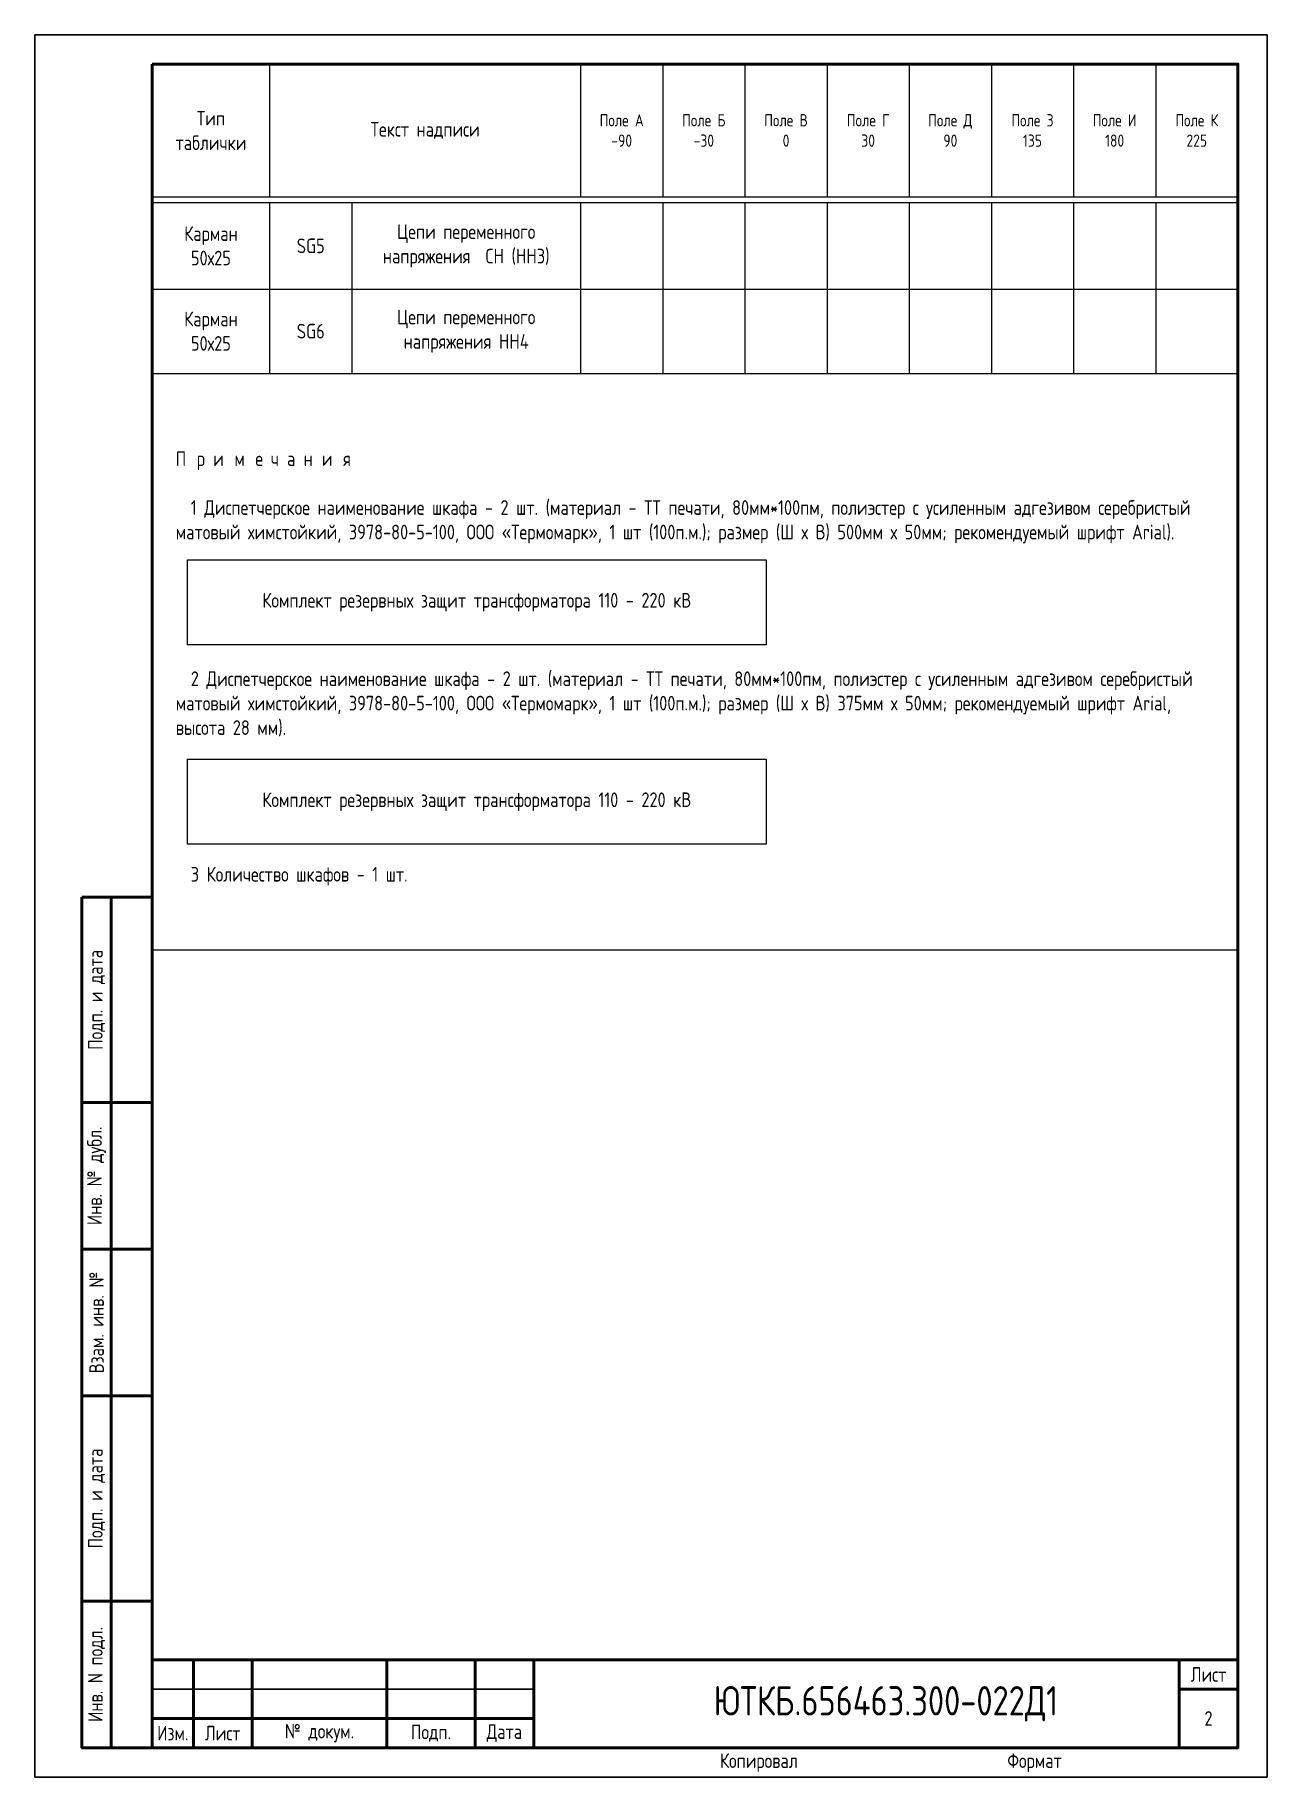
# Paper-space layout 'A4-3' of a CAD drawing. Header units: millimetres. Extents: x -322 to -204, y 22 to 188.
# The model-space entities are those that its viewports show. They can reach past a viewport. Long polylines and large blocks are cut down to what shows.
import ezdxf

# ---------------------------------------------------------------- set-up
doc = ezdxf.new("R2010")
doc.units = ezdxf.units.MM
doc.styles.add('Gost_type_A', font='GOST_A.TTF')

# ---------------------------------------------------------------- blocks, each defined once
blk = doc.blocks.new('Формат_А4')
blk.add_lwpolyline([(0, 297), (0, 0), (-210, 0), (-210, 297)], close=True)
at = {"lineweight": 50}
blk.add_lwpolyline([(-190, 292), (-5, 292), (-5, 5), (-190, 5)], close=True, dxfattribs=at)
blk = doc.blocks.new('*T24')
at = {"color": 0, "linetype": 'ByBlock', "lineweight": -2, "transparency": 16777216}
for p, q in [((0, 0), (185, 0)), ((0, 0), (0, -241.72)), ((20, 0), (20, -22.61)), ((73, 0), (73, -22.61)), ((87, 0), (87, -22.61)), ((101, 0), (101, -22.61)), ((115, 0), (115, -22.61)), ((129, 0), (129, -22.61)), ((143, 0), (143, -22.61)), ((157, 0), (157, -22.61)), ((171, 0), (171, -22.61)), ((185, 0), (185, -241.72)), ((210, 0), (395, 0)), ((210, 0), (210, -52.71)), ((230, 0), (230, -22.61)), ((283, 0), (283, -22.61)), ((297, 0), (297, -22.61)), ((311, 0), (311, -22.61)), ((325, 0), (325, -22.61)), ((339, 0), (339, -22.61)), ((353, 0), (353, -22.61)), ((367, 0), (367, -22.61)), ((381, 0), (381, -22.61)), ((395, 0), (395, -52.71)), ((0, -22.61), (185, -22.61)), ((0, -23.61), (185, -23.61)), ((20, -23.61), (20, -241.72)), ((34, -23.61), (34, -241.72)), ((73, -23.61), (73, -241.72)), ((87, -23.61), (87, -241.72)), ((101, -23.61), (101, -241.72)), ((115, -23.61), (115, -241.72)), ((129, -23.61), (129, -241.72)), ((143, -23.61), (143, -241.72)), ((157, -23.61), (157, -241.72)), ((171, -23.61), (171, -241.72)), ((210, -22.61), (395, -22.61)), ((210, -23.61), (395, -23.61)), ((230, -23.61), (230, -52.71)), ((244, -23.61), (244, -52.71)), ((283, -23.61), (283, -52.71)), ((297, -23.61), (297, -52.71)), ((311, -23.61), (311, -52.71)), ((325, -23.61), (325, -52.71)), ((339, -23.61), (339, -52.71)), ((353, -23.61), (353, -52.71)), ((367, -23.61), (367, -52.71)), ((381, -23.61), (381, -52.71)), ((0, -33.28), (185, -33.28)), ((210, -38.34), (395, -38.34)), ((0, -42.95), (185, -42.95)), ((0, -52.62), (185, -52.62)), ((210, -52.71), (395, -52.71)), ((0, -62.64), (185, -62.64)), ((0, -72.31), (185, -72.31)), ((0, -82.7), (185, -82.7)), ((0, -93.08), (185, -93.08)), ((0, -103.46), (185, -103.46)), ((0, -113.85), (185, -113.85)), ((0, -124.23), (185, -124.23)), ((0, -134.61), (185, -134.61)), ((0, -145), (185, -145)), ((0, -155.38), (185, -155.38)), ((0, -165.76), (185, -165.76)), ((0, -176.15), (185, -176.15)), ((0, -186.53), (185, -186.53)), ((0, -196.91), (185, -196.91)), ((0, -206.58), (185, -206.58)), ((0, -216.97), (185, -216.97)), ((0, -227.53), (185, -227.53)), ((0, -241.72), (185, -241.72))]:
    blk.add_line(p, q, dxfattribs=at)
at = {"color": 0, "transparency": 16777216, "char_height": 2.5, "attachment_point": 5, "style": 'Gost_type_A'}
for s, insert, width in [('Тип таблички', (10, -11.3), 17), ('{\\H0.83333x;\\C256;Поле А \\P-90}', (80, -11.3), 11), ('{\\H0.83333x;\\C256;Поле Б\\P-30}', (94, -11.3), 11), ('{\\H0.83333x;\\C256;Поле В\\P0}', (108, -11.3), 11), ('{\\H0.83333x;\\C256;Поле Г\\P30}', (122, -11.3), 11), ('{\\H0.83333x;\\C256;Поле Д\\P90}', (136, -11.3), 11), ('{\\H0.83333x;\\C256;Поле З\\P135}', (150, -11.3), 11), ('{\\H0.83333x;\\C256;Поле И\\P180}', (164, -11.3), 11), ('{\\H0.83333x;\\C256;Поле К\\P225}', (178, -11.3), 11), ('Тип таблички', (220, -11.3), 17), ('{\\H0.83333x;\\C256;Поле А \\P-90}', (290, -11.3), 11), ('{\\H0.83333x;\\C256;Поле Б\\P-30}', (304, -11.3), 11), ('{\\H0.83333x;\\C256;Поле В\\P0}', (318, -11.3), 11), ('{\\H0.83333x;\\C256;Поле Г\\P30}', (332, -11.3), 11), ('{\\H0.83333x;\\C256;Поле Д\\P90}', (346, -11.3), 11), ('{\\H0.83333x;\\C256;Поле З\\P135}', (360, -11.3), 11), ('{\\H0.83333x;\\C256;Поле И\\P180}', (374, -11.3), 11), ('{\\H0.83333x;\\C256;Поле К\\P225}', (388, -11.3), 11), ('Текст надписи', (46.5, -11.3), 50), ('Текст надписи', (256.5, -11.3), 50), ('Карман\\P50х25', (10, -28.44), 17), ('A1', (27, -28.44), 11), ('ИЭУ', (53.5, -28.44), 36), ('Карман\\P50х25', (220, -30.97), 17), ('{\\C256;Цепи переменного напряжения  СН (НН3) }', (263.5, -30.97), 36), ('SG5', (237, -30.97), 11), ('Карман\\P50х25', (10, -38.11), 17), ('A1.1', (27, -38.11), 11), ('ИЧМ ИЭУ', (53.5, -38.11), 36), ('Карман\\P50х25', (10, -47.78), 17), ('Карман\\P50х25', (220, -45.52), 17), ('SG6', (237, -45.52), 11), ('{\\C256;Цепи переменного напряжения НН4}', (263.5, -45.52), 36), ('HL1', (27, -47.78), 11), ('Вызов', (53.5, -47.78), 36), ('Карман\\P50х25', (10, -57.63), 17), ('SA1', (27, -57.63), 11), ('Действие на отключение\\PВ (В1) ВН', (53.5, -57.63), 36), ('Карман\\P50х25', (10, -67.48), 17), ('SA2', (27, -67.48), 11), ('Пуск УРОВ В (В1) ВН', (53.5, -67.48), 36), ('Карман\\P50х25', (10, -77.51), 17), ('Действие на отключение\\PОВ (В2) ВН', (53.5, -77.51), 36), ('SA3', (27, -77.51), 11), ('Карман\\P50х25', (10, -87.89), 17), ('Пуск УРОВ ОВ (В2) ВН', (53.5, -87.89), 36), ('SA4', (27, -87.89), 11), ('Карман\\P50х25', (10, -98.27), 17), ('Действие на отключение\\PНН (НН1)', (53.5, -98.27), 36), ('SA5', (27, -98.27), 11), ('Карман\\P50х25', (10, -108.66), 17), ('Пуск УРОВ НН (НН1)', (53.5, -108.66), 36), ('SA6', (27, -108.66), 11), ('Карман\\P50х25', (10, -119.04), 17), ('Действие на отключение\\PНН2', (53.5, -119.04), 36), ('SA7', (27, -119.04), 11), ('Карман\\P50х25', (10, -129.42), 17), ('SA8', (27, -129.42), 11), ('Пуск УРОВ НН2', (53.5, -129.42), 36), ('Карман\\P50х25', (10, -139.81), 17), ('Действие на отключение\\PCН (НН3)', (53.5, -139.81), 36), ('SA9', (27, -139.81), 11), ('Карман\\P50х25', (10, -150.19), 17), ('Действие на отключение\\PНН4', (53.5, -150.19), 36), ('SA10', (27, -150.19), 11), ('Карман\\P50х25', (10, -160.57), 17), ('Действие на отключение\\Pсмежного трансформатора', (53.5, -160.57), 36), ('SA11', (27, -160.57), 11), ('Карман\\P50х25', (10, -170.96), 17), ('Действие на отключение\\PСВ ВН', (53.5, -170.96), 36), ('SA12', (27, -170.96), 11), ('Карман\\P50х25', (10, -181.34), 17), ('Действие на отключение\\PШСВ ВН', (53.5, -181.34), 36), ('SA13', (27, -181.34), 11), ('Карман\\P50х25', (10, -191.72), 17), ('Действие на отключение\\PСВ CН', (53.5, -191.72), 36), ('SA14', (27, -191.72), 11), ('Карман\\P50х25', (10, -201.75), 17), ('Цепи переменного тока \\PВН', (53.5, -201.75), 36), ('SG1', (27, -201.75), 11), ('Карман\\P50х25', (10, -211.78), 17), ('SG2', (27, -211.78), 11), ('Цепи переменного тока \\PСН', (53.5, -211.78), 36), ('Карман\\P50х25', (10, -222.25), 17), ('{\\C256;Цепи переменного напряжения  НН1 (НН)}', (53.5, -222.25), 36), ('SG3', (27, -222.25), 11), ('Карман\\P50х25', (10, -234.63), 17), ('{\\C256;Цепи переменного напряжения НН2}', (53.5, -234.63), 36), ('SG4', (27, -234.63), 11)]:
    blk.add_mtext(s, dxfattribs=dict(at, insert=insert, width=width))
blk = doc.blocks.new('Штамп левый нижний')
at = {"lineweight": 50}
for points in [[(-12, 145), (-7, 145), (-7, 110), (-12, 110)], [(-7, 145), (0, 145), (0, 110), (-7, 110)], [(-12, 110), (-7, 110), (-7, 85), (-12, 85)], [(-7, 110), (0, 110), (0, 85), (-7, 85)], [(-12, 85), (-7, 85), (-7, 60), (-12, 60)], [(-7, 85), (0, 85), (0, 60), (-7, 60)], [(-12, 60), (-7, 60), (-7, 25), (-12, 25)], [(-7, 60), (0, 60), (0, 25), (-7, 25)], [(-12, 25), (-7, 25), (-7, 0), (-12, 0)], [(-7, 25), (0, 25), (0, 0), (-7, 0)]]:
    blk.add_lwpolyline(points, close=True, dxfattribs=at)
at = {"char_height": 2.5, "attachment_point": 5, "rotation": 90, "style": 'Gost_type_A'}
for s, insert, width in [('Подп. и дата', (-9.5, 127.5), 35), ('Инв. № дубл.', (-9.5, 97.5), 25), ('Взам. инв. №', (-9.5, 72.5), 25), ('Подп. и дата', (-9.5, 42.5), 35), ('Инв. N подл.', (-9.5, 12.5), 25)]:
    blk.add_mtext(s, dxfattribs=dict(at, insert=insert, width=width))
blk = doc.blocks.new('Штамп малый нижний')
at = {"lineweight": 50}
for points in [[(-185, 15), (-178, 15), (-178, 5), (-185, 5)], [(-178, 15), (-168, 15), (-168, 5), (-178, 5)], [(-168, 15), (-145, 15), (-145, 5), (-168, 5)], [(-145, 15), (-130, 15), (-130, 5), (-145, 5)], [(-130, 15), (-120, 15), (-120, 5), (-130, 5)], [(-120, 15), (-10, 15), (-10, 0), (-120, 0)], [(-10, 15), (0, 15), (0, 10), (-10, 10)], [(-10, 10), (0, 10), (0, 0), (-10, 0)], [(-185, 5), (-178, 5), (-178, 0), (-185, 0)], [(-178, 5), (-168, 5), (-168, 0), (-178, 0)], [(-168, 5), (-145, 5), (-145, 0), (-168, 0)], [(-145, 5), (-130, 5), (-130, 0), (-145, 0)], [(-130, 5), (-120, 5), (-120, 0), (-130, 0)]]:
    blk.add_lwpolyline(points, close=True, dxfattribs=at)
for points in [[(-185, 15), (-178, 15), (-178, 10), (-185, 10)], [(-178, 15), (-168, 15), (-168, 10), (-178, 10)], [(-168, 15), (-145, 15), (-145, 10), (-168, 10)], [(-145, 15), (-130, 15), (-130, 10), (-145, 10)], [(-130, 15), (-120, 15), (-120, 10), (-130, 10)], [(-185, 10), (-178, 10), (-178, 5), (-185, 5)], [(-178, 10), (-168, 10), (-168, 5), (-178, 5)], [(-168, 10), (-145, 10), (-145, 5), (-168, 5)], [(-145, 10), (-130, 10), (-130, 5), (-145, 5)], [(-130, 10), (-120, 10), (-120, 5), (-130, 5)]]:
    blk.add_lwpolyline(points, close=True)
at = {"char_height": 2.5, "style": 'Gost_type_A'}
for s, insert, width, attachment_point in [('Лист', (-5, 12.5), 10, 5), ('Изм.', (-181.5, 2.5), 7, 5), ('Лист', (-173, 2.5), 10, 5), ('№ докум.', (-156.5, 2.5), 23, 5), ('Подп.', (-137.5, 2.5), 15, 5), ('Дата', (-125, 2.5), 10, 5), ('Копировал', (-75, -2.53), 13.1202, 6), ('Формат', (-30, -2.53), 13.1202, 6)]:
    blk.add_mtext(s, dxfattribs=dict(at, insert=insert, width=width, attachment_point=attachment_point))
blk = doc.blocks.new('*T35')
at = {"color": 0, "linetype": 'ByBlock', "lineweight": -2, "transparency": 16777216}
for p, q in [((0, 0), (185, 0)), ((0, 0), (0, -52.71)), ((20, 0), (20, -22.61)), ((73, 0), (73, -22.61)), ((87, 0), (87, -22.61)), ((101, 0), (101, -22.61)), ((115, 0), (115, -22.61)), ((129, 0), (129, -22.61)), ((143, 0), (143, -22.61)), ((157, 0), (157, -22.61)), ((171, 0), (171, -22.61)), ((185, 0), (185, -52.71)), ((0, -22.61), (185, -22.61)), ((0, -23.61), (185, -23.61)), ((20, -23.61), (20, -52.71)), ((34, -23.61), (34, -52.71)), ((73, -23.61), (73, -52.71)), ((87, -23.61), (87, -52.71)), ((101, -23.61), (101, -52.71)), ((115, -23.61), (115, -52.71)), ((129, -23.61), (129, -52.71)), ((143, -23.61), (143, -52.71)), ((157, -23.61), (157, -52.71)), ((171, -23.61), (171, -52.71)), ((0, -38.34), (185, -38.34)), ((0, -52.71), (185, -52.71))]:
    blk.add_line(p, q, dxfattribs=at)
at = {"color": 0, "transparency": 16777216, "char_height": 2.5, "attachment_point": 5, "style": 'Gost_type_A'}
for s, insert, width in [('Тип таблички', (10, -11.3), 17), ('{\\H0.83333x;\\C256;Поле А \\P-90}', (80, -11.3), 11), ('{\\H0.83333x;\\C256;Поле Б\\P-30}', (94, -11.3), 11), ('{\\H0.83333x;\\C256;Поле В\\P0}', (108, -11.3), 11), ('{\\H0.83333x;\\C256;Поле Г\\P30}', (122, -11.3), 11), ('{\\H0.83333x;\\C256;Поле Д\\P90}', (136, -11.3), 11), ('{\\H0.83333x;\\C256;Поле З\\P135}', (150, -11.3), 11), ('{\\H0.83333x;\\C256;Поле И\\P180}', (164, -11.3), 11), ('{\\H0.83333x;\\C256;Поле К\\P225}', (178, -11.3), 11), ('Текст надписи', (46.5, -11.3), 50), ('Карман\\P50х25', (10, -30.97), 17), ('{\\C256;Цепи переменного напряжения  СН (НН3) }', (53.5, -30.97), 36), ('SG5', (27, -30.97), 11), ('Карман\\P50х25', (10, -45.52), 17), ('SG6', (27, -45.52), 11), ('{\\C256;Цепи переменного напряжения НН4}', (53.5, -45.52), 36)]:
    blk.add_mtext(s, dxfattribs=dict(at, insert=insert, width=width))

msp = doc.modelspace()

# ---------------------------------------------------------------- linework, layer by layer
msp.add_line((-610, 141), (-425, 141))
for points in [[(-840, 513), (-31.75, 513), (-31.75, 297), (-840, 297)], [(-604, 207.52), (-505.4, 207.52), (-505.4, 193.02), (-604, 193.02)], [(-604, 173.52), (-505.4, 173.52), (-505.4, 159.02), (-604, 159.02)]]:
    msp.add_lwpolyline(points, close=True)

# ---------------------------------------------------------------- block references
at = {"color": 1}
for name, p in [('Формат_А4', (-630, 0)), ('Формат_А4', (-420, 0)), ('Формат_А4', (-210, 0)), ('Штамп левый нижний', (-610, 5)), ('Штамп малый нижний', (-425, 5))]:
    msp.add_blockref(name, p, dxfattribs=at)
for name, p in [('*T24', (-820, 292)), ('*T35', (-610, 292))]:
    msp.add_blockref(name, p)

# ---------------------------------------------------------------- texts
at = {"style": 'Gost_type_A'}
for s, insert, char_height, width, attachment_point in [('\\pxql;{\\T2;\\C0;Примечания\\P\\P\\T1;  1 }Диспетчерское наименование шкафа - {\\C6;2 шт}. (материал - ТТ печати, 80мм*100пм, полиэстер с усиленным адгезивом серебристый матовый химстойкий, 3978-80-5-100, ООО «Термомарк», 1 шт (100п.м.); размер (Ш х В) {\\C6;500мм} х 50мм; рекомендуемый шрифт Arial).\\P\\P\\P\\P\\P\\P  2 Диспетчерское наименование шкафа - {\\C6;2 шт.} (материал - ТТ печати, 80мм*100пм, полиэстер с усиленным адгезивом серебристый матовый химстойкий, 3978-80-5-100, ООО «Термомарк», 1 шт (100п.м.); размер (Ш х В) 375мм х 50мм; рекомендуемый шрифт Arial, высота 28 мм).\\P\\P\\P\\P\\P\\P  3 Количество шкафов - 1 шт.', (-606, 226), 2.5, 175, 1), ('Комплект резервных защит трансформатора 110 - 220 кВ ', (-554.7, 200.27), 2.5, 98.6, 5), ('Комплект резервных защит трансформатора 110 - 220 кВ ', (-554.7, 166.27), 2.5, 98.6, 5), ('{\\C256;ЮТКБ.656463.300-022}Д1', (-485, 12.5), 5, 120, 5), ('2', (-430, 10), 2.5, 10, 5)]:
    msp.add_mtext(s, dxfattribs=dict(at, insert=insert, char_height=char_height, width=width, attachment_point=attachment_point))

psp = doc.layouts.new('A4-3')

# ---------------------------------------------------------------- viewports
at = {"layer": '0'}
psp.add_viewport(center=(-263.05, 105.01), size=(117.59, 166.304), view_center_point=(-525, 148.5), view_height=297, dxfattribs=at)

doc.saveas('drawing.dxf')
